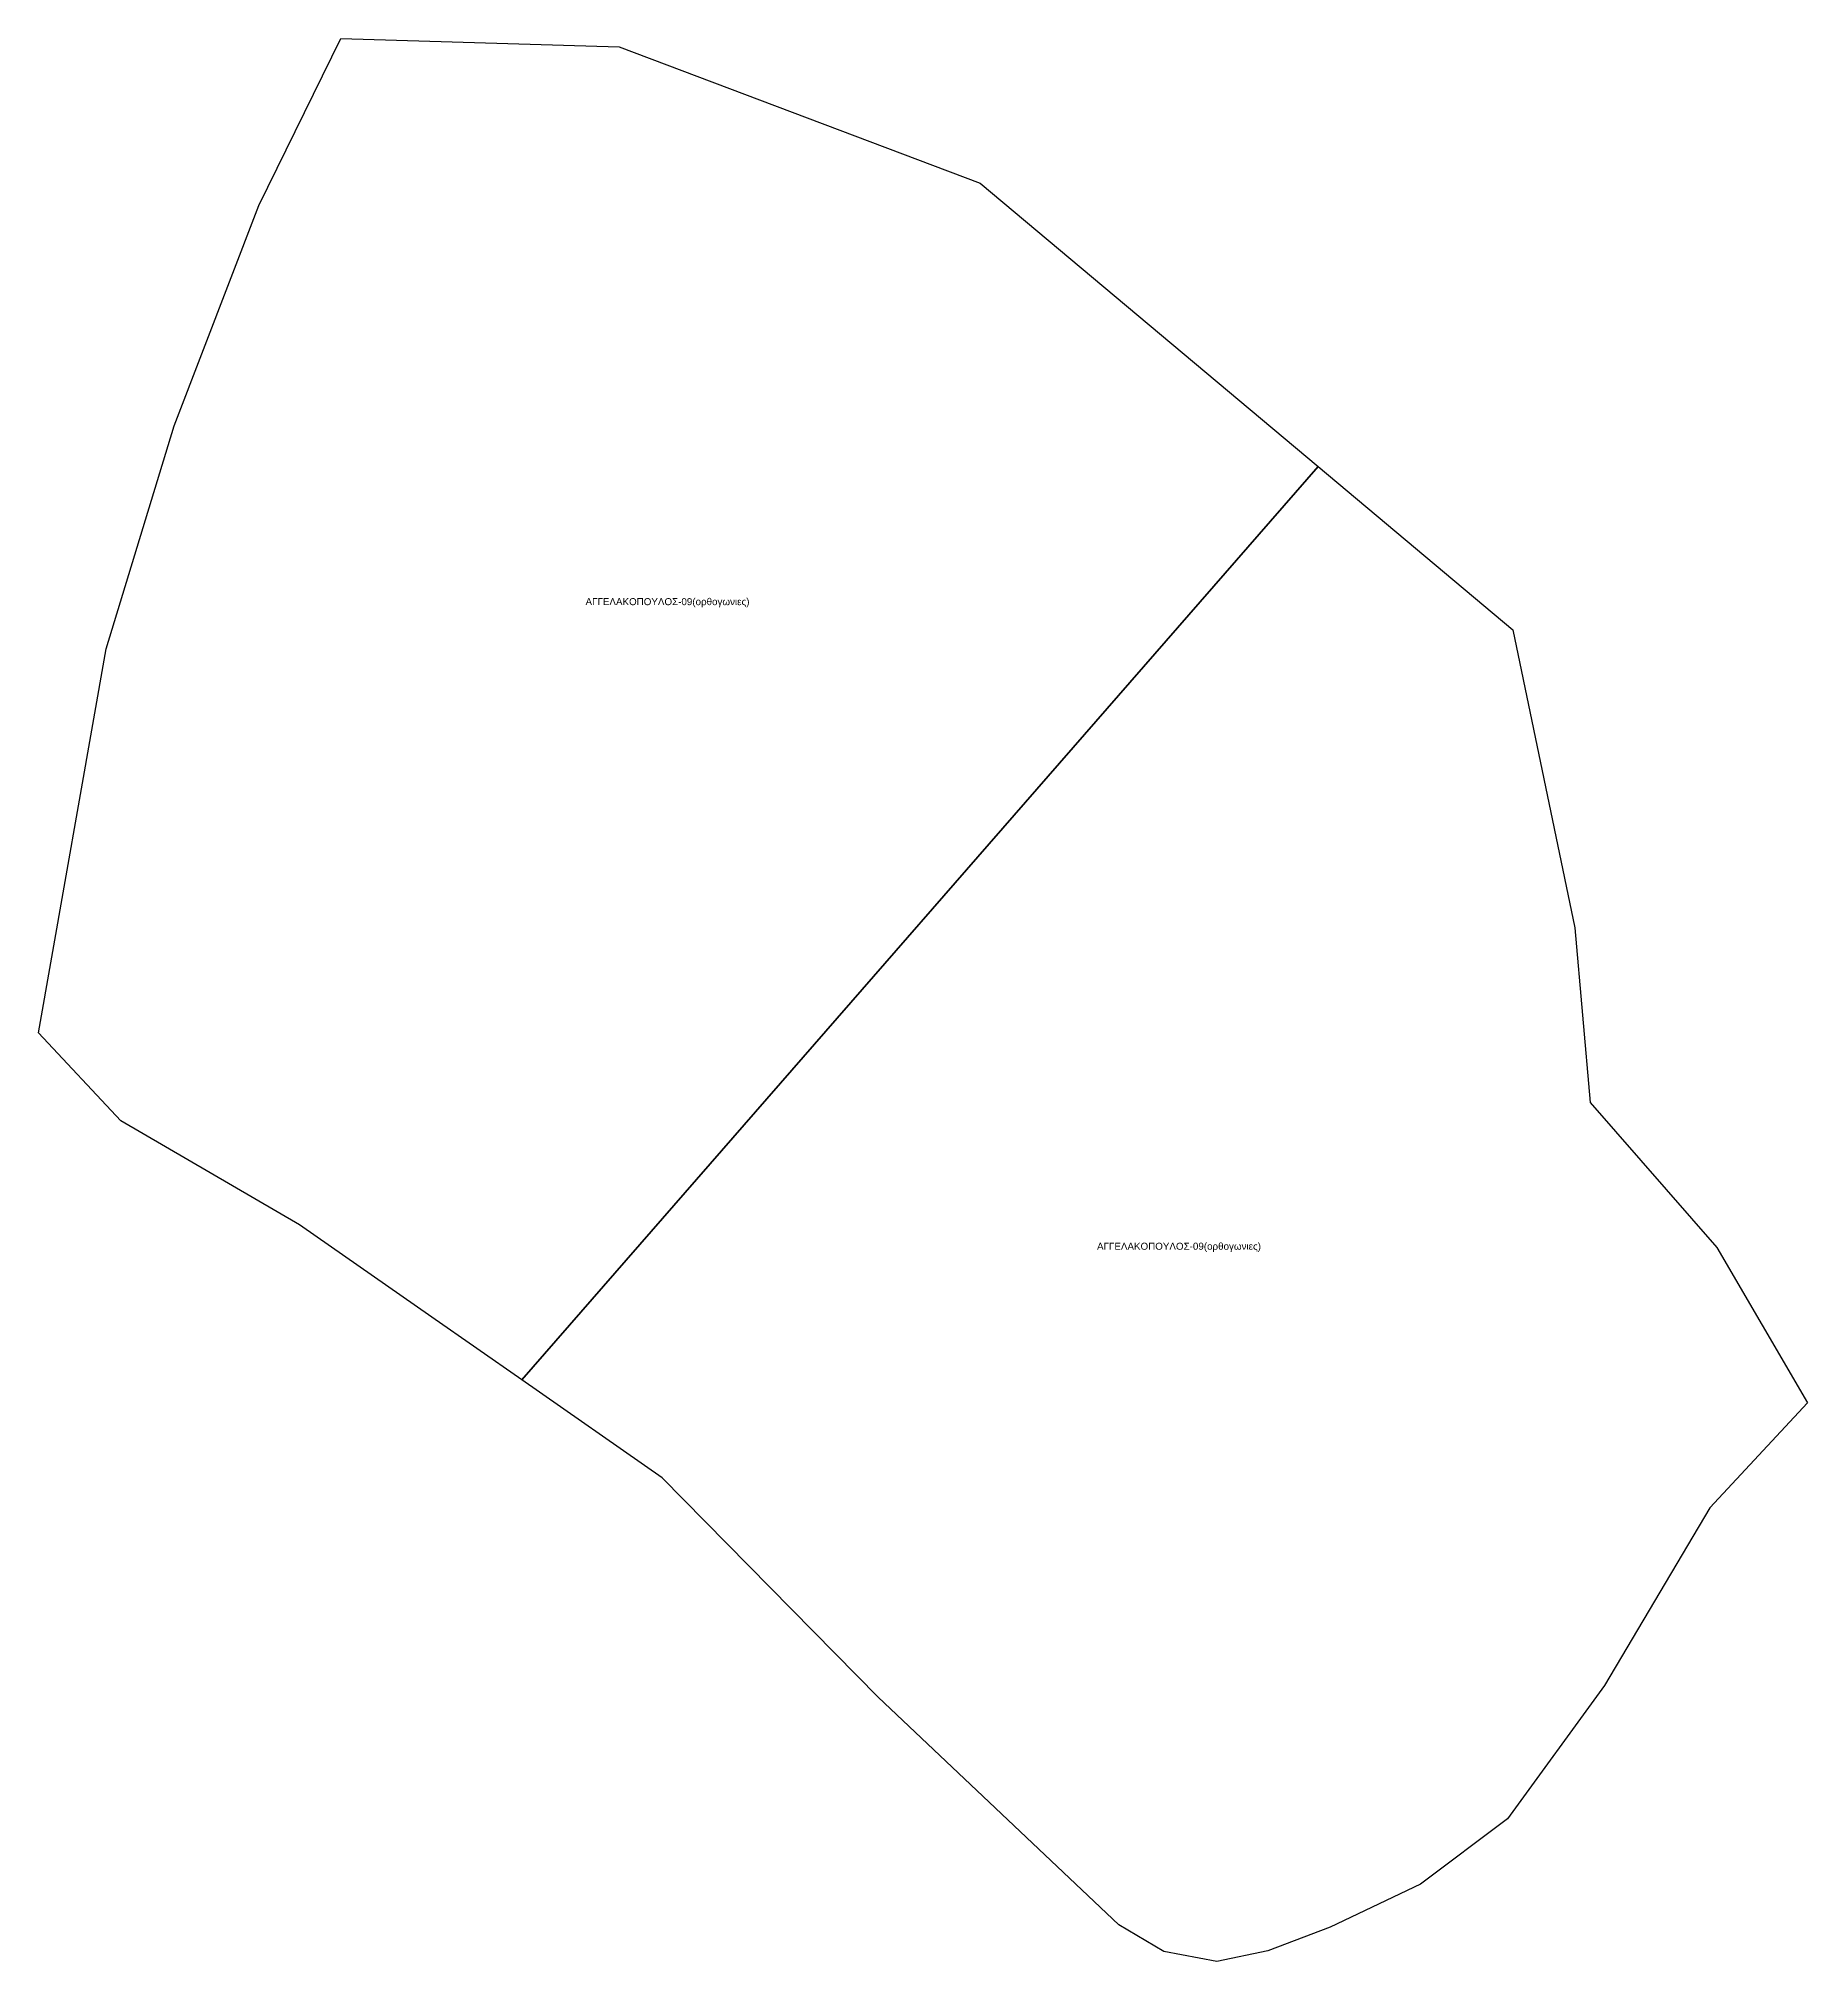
# Model space of a CAD drawing. Header units: metres. Extents: x 245125 to 394351, y 270578 to 4233311.
# Drawn here: x 313081.5 to 313207.5, y 4176638.7 to 4176775.7 of the extents above; entities that cross this region are included whole.
import ezdxf

# ---------------------------------------------------------------- set-up
doc = ezdxf.new("R2010")
doc.units = ezdxf.units.M
doc.linetypes.add('{ Curtain }', pattern=[0])
doc.layers.add('topo2009', color=98, linetype='Continuous')
doc.styles.get("Standard").update_dxf_attribs({"font": 'arial.ttf'})

msp = doc.modelspace()

# ---------------------------------------------------------------- linework, layer by layer
at = {"layer": 'topo2009', "color": 98}
for p, q in [((313097.15, 4176763.77), (313103, 4176775.67)), ((313103, 4176775.67), (313122.83, 4176775.07)), ((313122.83, 4176775.07), (313148.55, 4176765.37)), ((313148.55, 4176765.37), (313172.63, 4176745.18)), ((313091.12, 4176748.08), (313097.15, 4176763.77)), ((313086.28, 4176732.2), (313091.12, 4176748.08)), ((313172.63, 4176745.18), (313115.89, 4176680.11)), ((313115.89, 4176680.11), (313172.63, 4176745.18)), ((313172.63, 4176745.18), (313186.5, 4176733.55)), ((313186.5, 4176733.55), (313190.9, 4176712.32)), ((313081.46, 4176704.83), (313086.28, 4176732.2)), ((313190.9, 4176712.32), (313192.01, 4176699.88)), ((313087.32, 4176698.56), (313081.46, 4176704.83)), ((313192.01, 4176699.88), (313201.03, 4176689.53)), ((313100.06, 4176691.15), (313087.32, 4176698.56)), ((313109.49, 4176684.58), (313100.06, 4176691.15)), ((313201.03, 4176689.53), (313207.49, 4176678.48)), ((313115.89, 4176680.11), (313109.49, 4176684.58)), ((313125.9, 4176673.13), (313115.89, 4176680.11)), ((313207.49, 4176678.48), (313200.52, 4176671)), ((313141.28, 4176657.51), (313125.9, 4176673.13)), ((313200.52, 4176671), (313193.02, 4176658.33)), ((313193.02, 4176658.33), (313186.12, 4176648.84)), ((313158.42, 4176641.28), (313141.28, 4176657.51)), ((313186.12, 4176648.84), (313179.91, 4176644.18)), ((313179.91, 4176644.18), (313173.49, 4176641.13)), ((313161.62, 4176639.39), (313158.42, 4176641.28)), ((313173.49, 4176641.13), (313169.04, 4176639.43)), ((313165.4, 4176638.67), (313161.62, 4176639.39)), ((313169.04, 4176639.43), (313165.4, 4176638.67))]:
    msp.add_line(p, q, dxfattribs=at)

# ---------------------------------------------------------------- texts
at = {"layer": 'topo2009', "color": 98, "linetype": '{ Curtain }', "char_height": 0.5, "width": 13.4374, "attachment_point": 1}
for insert in [(313120.43, 4176735.8), (313156.87, 4176689.88)]:
    msp.add_mtext('ΑΓΓΕΛΑΚΟΠΟΥΛΟΣ-09(ορθογωνιες)', dxfattribs=dict(at, insert=insert))

doc.saveas('drawing.dxf')
